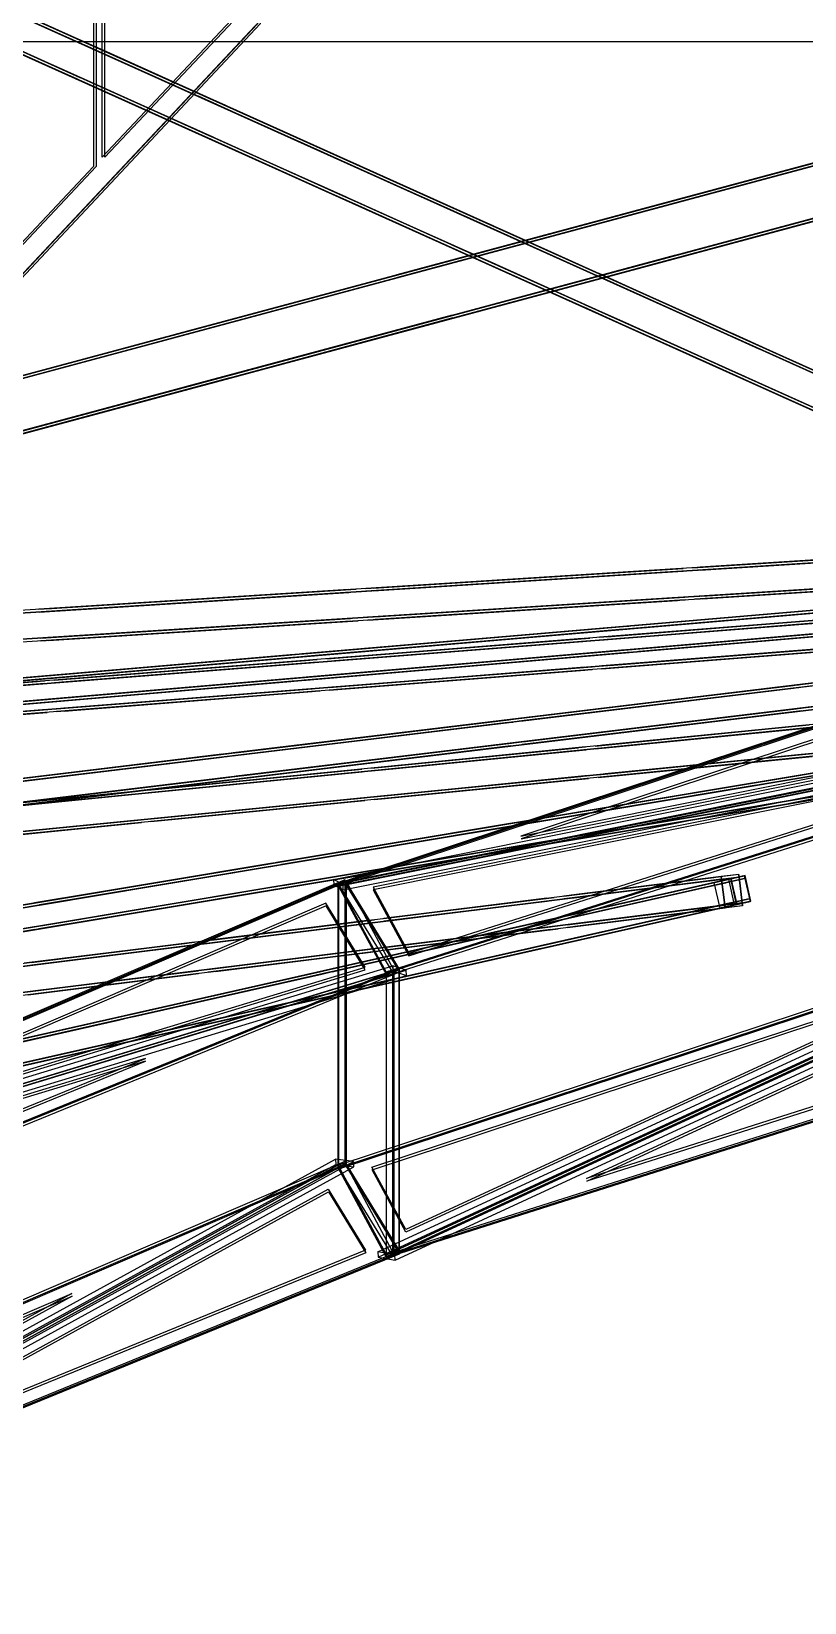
# Model space of a CAD drawing. Header units: millimetres. Extents: x -52000 to 48850, y -48850 to 51750.
# Drawn here: x -21016 to -16614, y -31789 to -22842 of the extents above; entities that cross this region are included whole.
import ezdxf

# ---------------------------------------------------------------- set-up
doc = ezdxf.new("R2010")
doc.units = ezdxf.units.MM
doc.layers.add('D-STR-BASE', color=7, linetype='Continuous', lineweight=25)
doc.layers.add('D-STR-STRC', color=7, linetype='Continuous', lineweight=25)

msp = doc.modelspace()

# ---------------------------------------------------------------- linework, layer by layer
at = {"layer": 'D-STR-BASE'}
msp.add_lwpolyline([(-24900, -22900), (24900, -22900), (24900, 22900), (-24900, 22900)], close=True, dxfattribs=at)
at = {"layer": 'D-STR-STRC'}
for points in [[(-23363.9, -26674.3), (-23363.9, -23348.5), (-19729.4, -19714.1), (-19729.4, -22799.8)], [(-23348.5, -26674.3), (-23348.5, -23348.5), (-19714.1, -19714.1), (-19714.1, -22799.8)], [(-20613.2, -23558.5), (-20613.2, -20781.2), (-19754.3, -19919.1), (-19754.3, -22646.2)], [(-20597.8, -23558.5), (-20597.8, -20781.2), (-19739, -19919.1), (-19739, -22646.2)], [(-21521.8, -24523.7), (-21521.8, -21693.4), (-20662.9, -20831.2), (-20662.9, -23611.4)], [(-21506.5, -24523.7), (-21506.5, -21693.4), (-20647.6, -20831.2), (-20647.6, -23611.4)], [(-26637.9, -26298.3), (-26245.1, -26192.7), (-10996.4, -22095.3), (-11389.2, -22200.8)], [(-26633.8, -26313.7), (-26240.9, -26208.2), (-10992.2, -22110.7), (-11385.1, -22216.3)], [(-13011.6, -26387.2), (-13315.4, -26250.5), (-22417.9, -22153), (-22114.1, -22289.8)], [(-13005, -26372.6), (-13308.8, -26235.9), (-22411.3, -22138.4), (-22107.6, -22275.2)], [(-13091.2, -26564.1), (-13395, -26427.4), (-22497.5, -22329.9), (-22193.8, -22466.7)], [(-13084.6, -26549.5), (-13388.4, -26412.8), (-22491, -22315.3), (-22187.2, -22452.1)], [(-26559.1, -26591.8), (-26166.2, -26486.3), (-10917.5, -22388.8), (-11310.3, -22494.4)], [(-26554.9, -26607.3), (-26162.1, -26501.7), (-10913.3, -22404.3), (-11306.2, -22509.9)], [(-20673.8, -22938.1), (-20887.2, -22842.1), (-21590.2, -22525.6)], [(-20667.2, -22923.5), (-20880.6, -22827.5), (-21583.6, -22511)], [(-20666.2, -22941.5), (-21369.3, -22625.1), (-21582.6, -22529)], [(-20659.7, -22926.9), (-21362.7, -22610.5), (-21576, -22514.4)], [(-20753.4, -23115), (-20966.8, -23019), (-21669.8, -22702.5)], [(-20746.9, -23100.4), (-20960.2, -23004.4), (-21663.2, -22687.9)], [(-20745.9, -23118.4), (-21448.9, -22802), (-21662.2, -22705.9)], [(-20739.3, -23103.8), (-21442.3, -22787.4), (-21655.7, -22691.3)], [(-19915.3, -23279.6), (-20128.6, -23183.5), (-20831.6, -22867.1)], [(-19908.7, -23265), (-20122, -23169), (-20825.1, -22852.5)], [(-19907.7, -23283), (-20610.7, -22966.5), (-20824.1, -22870.5)], [(-19901.1, -23268.4), (-20604.1, -22951.9), (-20817.5, -22855.9)], [(-19994.9, -23456.5), (-20208.2, -23360.4), (-20911.3, -23044)], [(-19988.3, -23441.9), (-20201.7, -23345.9), (-20904.7, -23029.4)], [(-19987.3, -23459.9), (-20690.3, -23143.4), (-20903.7, -23047.4)], [(-19980.8, -23445.3), (-20683.8, -23128.8), (-20897.1, -23032.8)], [(-19156.7, -23621), (-19370.1, -23525), (-20073.1, -23208.5)], [(-19150.1, -23606.4), (-19363.5, -23510.4), (-20066.5, -23194)], [(-19149.2, -23624.4), (-19852.2, -23308), (-20065.5, -23211.9)], [(-19142.6, -23609.8), (-19845.6, -23293.4), (-20059, -23197.4)], [(-19236.3, -23797.9), (-19449.7, -23701.9), (-20152.7, -23385.4)], [(-19229.8, -23783.4), (-19443.1, -23687.3), (-20146.1, -23370.9)], [(-19228.8, -23801.3), (-19931.8, -23484.9), (-20145.2, -23388.8)], [(-19222.2, -23786.8), (-19925.2, -23470.3), (-20138.6, -23374.3)], [(-17670.2, -23888.6), (-17354.1, -23803.6), (-16157.9, -23482.2)], [(-17666, -23904), (-17349.9, -23819.1), (-16153.7, -23497.6)], [(-17664.3, -23887), (-16468.1, -23565.5), (-16152, -23480.6)], [(-17660.1, -23902.4), (-16463.9, -23581), (-16147.8, -23496.1)], [(-18398.2, -23962.5), (-18611.5, -23866.4), (-19314.5, -23550)], [(-18391.6, -23947.9), (-18605, -23851.9), (-19308, -23535.4)], [(-18390.6, -23965.9), (-19093.6, -23649.4), (-19307, -23553.4)], [(-18384, -23951.3), (-19087, -23634.8), (-19300.4, -23538.8)], [(-18477.8, -24139.4), (-18691.2, -24043.4), (-19394.2, -23726.9)], [(-18471.2, -24124.8), (-18684.6, -24028.8), (-19387.6, -23712.3)], [(-18470.2, -24142.8), (-19173.2, -23826.3), (-19386.6, -23730.3)], [(-18463.7, -24128.2), (-19166.7, -23811.8), (-19380, -23715.7)], [(-17591.3, -24182.1), (-17275.2, -24097.2), (-16079, -23775.8)], [(-17587.1, -24197.6), (-17271, -24112.7), (-16074.8, -23791.2)], [(-17585.4, -24180.6), (-16389.2, -23859.1), (-16073.1, -23774.2)], [(-17581.2, -24196), (-16385, -23874.6), (-16068.9, -23789.6)], [(-18940.9, -24230), (-18624.8, -24145.1), (-17428.6, -23823.6)], [(-18936.8, -24245.5), (-18620.6, -24160.5), (-17424.5, -23839.1)], [(-18935, -24228.4), (-17738.8, -23907), (-17422.7, -23822.1)], [(-18930.8, -24243.9), (-17734.7, -23922.5), (-17418.5, -23837.5)], [(-17633, -24289.4), (-17846.4, -24193.3), (-18549.4, -23876.9)], [(-17625.5, -24292.8), (-18328.5, -23976.3), (-18541.9, -23880.3)], [(-17639.6, -24303.9), (-17853, -24207.9), (-18556, -23891.4)], [(-17632.1, -24307.3), (-18335.1, -23990.9), (-18548.4, -23894.8)], [(-17712.7, -24466.3), (-17926, -24370.2), (-18629, -24053.8)], [(-17705.1, -24469.7), (-18408.1, -24153.2), (-18621.5, -24057.2)], [(-18862, -24523.6), (-18545.9, -24438.7), (-17349.7, -24117.2)], [(-18857.9, -24539.1), (-18541.7, -24454.1), (-17345.6, -24132.7)], [(-18856.1, -24522), (-17659.9, -24200.6), (-17343.8, -24115.6)], [(-18851.9, -24537.5), (-17655.8, -24216), (-17339.6, -24131.1)], [(-17719.2, -24480.8), (-17932.6, -24384.8), (-18635.6, -24068.4)], [(-17711.7, -24484.2), (-18414.7, -24167.8), (-18628.1, -24071.8)], [(-20211.6, -24571.5), (-19895.5, -24486.5), (-18699.3, -24165.1)], [(-20207.5, -24586.9), (-19891.4, -24502), (-18695.2, -24180.6)], [(-20205.7, -24569.9), (-19009.5, -24248.5), (-18693.4, -24163.5)], [(-20201.6, -24585.3), (-19005.4, -24263.9), (-18689.3, -24179)], [(-16881.1, -24645.4), (-17094.4, -24549.4), (-17797.4, -24232.9)], [(-16874.5, -24630.8), (-17087.9, -24534.8), (-17790.9, -24218.3)], [(-16873.5, -24648.8), (-17576.5, -24332.3), (-17789.9, -24236.3)], [(-16866.9, -24634.2), (-17570, -24317.8), (-17783.3, -24221.7)], [(-16960.7, -24822.3), (-17174.1, -24726.3), (-17877.1, -24409.8)], [(-16954.1, -24807.7), (-17167.5, -24711.7), (-17870.5, -24395.2)], [(-16953.1, -24825.7), (-17656.2, -24509.2), (-17869.5, -24413.2)], [(-16946.6, -24811.1), (-17649.6, -24494.7), (-17862.9, -24398.6)], [(-21482.4, -24912.9), (-21166.2, -24828), (-19970.1, -24506.6)], [(-21476.4, -24911.3), (-20280.3, -24589.9), (-19964.1, -24505)], [(-20132.7, -24865.1), (-19816.6, -24780.1), (-18620.5, -24458.7)], [(-20128.6, -24880.5), (-19812.5, -24795.6), (-18616.3, -24474.1)], [(-20126.8, -24863.5), (-18930.6, -24542), (-18614.5, -24457.1)], [(-20122.7, -24878.9), (-18926.5, -24557.5), (-18610.4, -24472.5)], [(-21478.2, -24928.4), (-21162.1, -24843.4), (-19965.9, -24522)], [(-21472.3, -24926.8), (-20276.1, -24605.4), (-19960, -24520.4)], [(-16122.5, -24986.9), (-16335.9, -24890.8), (-17038.9, -24574.4)], [(-16116, -24972.3), (-16329.3, -24876.2), (-17032.3, -24559.8)], [(-16115, -24990.3), (-16818, -24673.8), (-17031.3, -24577.8)], [(-16108.4, -24975.7), (-16811.4, -24659.2), (-17024.8, -24563.2)], [(-16202.2, -25163.8), (-16415.5, -25067.7), (-17118.5, -24751.3)], [(-16195.6, -25149.2), (-16408.9, -25053.1), (-17112, -24736.7)], [(-16194.6, -25167.2), (-16897.6, -24850.7), (-17111, -24754.7)], [(-16188, -25152.6), (-16891, -24836.1), (-17104.4, -24740.1)], [(-21403.5, -25206.5), (-21087.3, -25121.6), (-19891.2, -24800.1)], [(-21399.3, -25222), (-21083.2, -25137), (-19887, -24815.6)], [(-21397.5, -25204.9), (-20201.4, -24883.5), (-19885.2, -24798.5)], [(-21393.4, -25220.4), (-20197.2, -24898.9), (-19881.1, -24814)], [(-27131.1, -27041.5), (-27112.5, -27039.9), (-4241.5, -25085.2), (-4260.1, -25086.8)], [(-27129.7, -27057.4), (-27111.1, -27055.8), (-4240.2, -25101.1), (-4258.8, -25102.7)], [(-4249.1, -25086.9), (-4249.1, -25086.9), (-26583.5, -26505), (-26583.5, -26505)], [(-27119.7, -27175), (-27101.1, -27173.4), (-4230.1, -25218.7), (-4248.7, -25220.3)], [(-27118.3, -27190.9), (-27099.7, -27189.3), (-4228.7, -25234.7), (-4247.4, -25236.3)], [(-4239.8, -25234.6), (-4239.8, -25234.6), (-26574.2, -26652.7), (-26574.2, -26652.7)], [(-28036.6, -27937.4), (-28000.7, -27933), (-8479.9, -25576.1), (-8515.8, -25580.4)], [(-8494.7, -25578.9), (-8494.7, -25578.9), (-27121.2, -27041.6), (-27121.2, -27041.6)], [(-28034.7, -27953.2), (-27998.8, -27948.9), (-8478, -25591.9), (-8513.9, -25596.3)], [(-28020.5, -28070.4), (-27984.6, -28066.1), (-8463.9, -25709.1), (-8499.8, -25713.4)], [(-28018.6, -28086.3), (-27982.7, -28081.9), (-8461.9, -25725), (-8497.9, -25729.3)], [(-8483.1, -25726.5), (-8483.1, -25726.5), (-27109.6, -27189.2), (-27109.6, -27189.2)], [(-15486.7, -25784.4), (-17251.1, -25896.4), (-17251.1, -25896.4)], [(-15485.7, -25800.3), (-17250.1, -25912.4), (-17250.1, -25912.4)], [(-15444.8, -25781.7), (-15444.8, -25781.7), (-17209.2, -25893.7)], [(-15443.8, -25797.7), (-15443.8, -25797.7), (-17208.2, -25909.7)], [(-17347.9, -25902.6), (-19112.3, -26014.6), (-19112.3, -26014.6)], [(-17346.9, -25918.5), (-19111.3, -26030.5), (-19111.3, -26030.5)], [(-17306, -25899.9), (-17306, -25899.9), (-19070.4, -26011.9)], [(-17305, -25915.9), (-17305, -25915.9), (-19069.4, -26027.9)], [(-19209.1, -26020.7), (-20973.5, -26132.8), (-20973.5, -26132.8)], [(-19167.2, -26018.1), (-19167.2, -26018.1), (-20931.6, -26130.1)], [(-19166.2, -26034), (-19166.2, -26034), (-20930.6, -26146.1)], [(-15476.3, -25948), (-17240.7, -26060.1), (-17240.7, -26060.1)], [(-15475.3, -25964), (-17239.7, -26076), (-17239.7, -26076)], [(-15434.4, -25945.4), (-15434.4, -25945.4), (-17198.8, -26057.4)], [(-15433.4, -25961.4), (-15433.4, -25961.4), (-17197.8, -26073.4)], [(-19208.1, -26036.7), (-20972.5, -26148.7), (-20972.5, -26148.7)], [(-19268.7, -27693.4), (-14160.1, -26667.8), (-14434.9, -26096.9)], [(-19267.9, -27708.7), (-14159.3, -26683.1), (-14434.1, -26112.1)], [(-17337.5, -26066.2), (-19101.9, -26178.3), (-19101.9, -26178.3)], [(-17336.5, -26082.2), (-19100.9, -26194.2), (-19100.9, -26194.2)], [(-17295.6, -26063.6), (-17295.6, -26063.6), (-19060, -26175.6)], [(-17294.6, -26079.5), (-17294.6, -26079.5), (-19059, -26191.6)], [(-17569.7, -26224.3), (-17558, -26223.3), (-15739.6, -26067.9)], [(-17568.3, -26240.2), (-17556.7, -26239.2), (-15738.3, -26083.8)], [(-17538.9, -26221.7), (-15720.5, -26066.3), (-15708.9, -26065.3)], [(-17537.5, -26237.6), (-15719.1, -26082.2), (-15707.5, -26081.2)], [(-19198.7, -26184.4), (-20963.1, -26296.4), (-20963.1, -26296.4)], [(-19197.7, -26200.4), (-20962.1, -26312.4), (-20962.1, -26312.4)], [(-19156.8, -26181.7), (-19156.8, -26181.7), (-20921.2, -26293.8)], [(-19155.8, -26197.7), (-19155.8, -26197.7), (-20920.2, -26309.7)], [(-16326.3, -26177.9), (-17781.8, -26292.2), (-17781.8, -26292.2)], [(-16325, -26193.8), (-17780.5, -26308.1), (-17780.5, -26308.1)], [(-16284.4, -26174.6), (-16284.4, -26174.6), (-17739.9, -26288.9)], [(-16283.1, -26190.5), (-16283.1, -26190.5), (-17738.7, -26304.8)], [(-17558.2, -26357.8), (-17546.6, -26356.8), (-15728.2, -26201.4)], [(-17527.5, -26355.2), (-15709.1, -26199.8), (-15697.5, -26198.8)], [(-19475.6, -26387.2), (-19464, -26386.2), (-17645.6, -26230.8)], [(-19474.2, -26403.1), (-19462.6, -26402.1), (-17644.2, -26246.7)], [(-19444.8, -26384.6), (-17626.4, -26229.1), (-17614.8, -26228.2)], [(-19443.4, -26400.5), (-17625, -26245.1), (-17613.4, -26244.1)], [(-17878.5, -26299.8), (-19334, -26414.1), (-19334, -26414.1)], [(-17836.6, -26296.5), (-17836.6, -26296.5), (-19292.1, -26410.8)], [(-18229.1, -27424.2), (-14356, -26646.6), (-14564.4, -26213.7)], [(-18228.3, -27439.4), (-14355.2, -26661.9), (-14563.6, -26229)], [(-17556.9, -26373.8), (-17545.3, -26372.8), (-15726.9, -26217.3)], [(-17526.1, -26371.1), (-15707.7, -26215.7), (-15696.1, -26214.7)], [(-21350.7, -26547.4), (-19532.3, -26392), (-19520.7, -26391)], [(-19464.2, -26520.7), (-19452.5, -26519.7), (-17634.1, -26364.3)], [(-19462.8, -26536.6), (-19451.2, -26535.6), (-17632.8, -26380.2)], [(-19433.4, -26518.1), (-17615, -26362.7), (-17603.4, -26361.7)], [(-19432, -26534), (-17613.6, -26378.6), (-17602, -26377.6)], [(-17877.2, -26315.7), (-19332.7, -26430), (-19332.7, -26430)], [(-17835.4, -26312.4), (-17835.4, -26312.4), (-19290.9, -26426.7)], [(-16313.4, -26341.4), (-17768.9, -26455.7), (-17768.9, -26455.7)], [(-16312.2, -26357.3), (-17767.7, -26471.6), (-17767.7, -26471.6)], [(-16271.6, -26338.1), (-16271.6, -26338.1), (-17727.1, -26452.4)], [(-16270.3, -26354), (-16270.3, -26354), (-17725.8, -26468.3)], [(-29302.9, -29192.5), (-29245, -29182.8), (-12716.7, -26421.9), (-12774.6, -26431.6)], [(-29300.3, -29208.2), (-29242.4, -29198.6), (-12714.1, -26437.7), (-12772, -26447.4)], [(-12740.6, -26427.1), (-12740.6, -26427.1), (-28016.9, -27936), (-28016.9, -27936)], [(-21381.5, -26550.1), (-21369.9, -26549.1), (-19551.5, -26393.7)], [(-21380.1, -26566), (-21368.5, -26565), (-19550.1, -26409.6)], [(-21349.4, -26563.4), (-19530.9, -26408), (-19519.3, -26407)], [(-19430.7, -26421.7), (-20886.2, -26536), (-20886.2, -26536)], [(-19429.4, -26437.6), (-20884.9, -26551.9), (-20884.9, -26551.9)], [(-19388.8, -26418.4), (-19388.8, -26418.4), (-20844.3, -26532.7)], [(-19387.6, -26434.3), (-19387.6, -26434.3), (-20843.1, -26548.6)], [(-17865.6, -26463.3), (-19321.1, -26577.6), (-19321.1, -26577.6)], [(-17864.4, -26479.2), (-19319.9, -26593.5), (-19319.9, -26593.5)], [(-17823.8, -26460), (-17823.8, -26460), (-19279.3, -26574.3)], [(-17822.5, -26475.9), (-17822.5, -26475.9), (-19278, -26590.2)], [(-29280.8, -29324.6), (-29222.9, -29315), (-12694.7, -26554.1), (-12752.6, -26563.8)], [(-29278.2, -29340.4), (-29220.3, -29330.7), (-12692, -26569.9), (-12749.9, -26579.6)], [(-20982.9, -26543.5), (-22438.4, -26657.8), (-22438.4, -26657.8)], [(-20981.6, -26559.5), (-22437.1, -26673.8), (-22437.1, -26673.8)], [(-20941, -26540.3), (-20941, -26540.3), (-22396.5, -26654.6)], [(-20939.8, -26556.2), (-20939.8, -26556.2), (-22395.3, -26670.5)], [(-21370.1, -26683.6), (-21358.5, -26682.6), (-19540.1, -26527.2)], [(-21368.7, -26699.5), (-21357.1, -26698.5), (-19538.7, -26543.1)], [(-21339.3, -26681), (-19520.9, -26525.5), (-19509.3, -26524.6)], [(-21337.9, -26696.9), (-19519.5, -26541.5), (-19507.9, -26540.5)], [(-18240.4, -26754.5), (-18218, -26751.8), (-16678, -26565.9)], [(-18211.8, -26751.1), (-16671.8, -26565.2), (-16649.4, -26562.5)], [(-12726.1, -26574.4), (-12726.1, -26574.4), (-28002.4, -28083.3), (-28002.4, -28083.3)], [(-19417.8, -26585.1), (-20873.4, -26699.4), (-20873.4, -26699.4)], [(-19416.6, -26601.1), (-20872.1, -26715.4), (-20872.1, -26715.4)], [(-19376, -26581.9), (-19376, -26581.9), (-20831.5, -26696.2)], [(-19374.7, -26597.8), (-19374.7, -26597.8), (-20830.2, -26712.1)], [(-18238.5, -26770.4), (-18216.1, -26767.7), (-16676.1, -26581.8)], [(-18209.9, -26767), (-16669.9, -26581), (-16647.5, -26578.3)], [(-20970.1, -26707), (-22425.6, -26821.3), (-22425.6, -26821.3)], [(-20968.8, -26723), (-22424.3, -26837.3), (-22424.3, -26837.3)], [(-20928.2, -26703.8), (-20928.2, -26703.8), (-22383.7, -26818.1)], [(-20926.9, -26719.7), (-20926.9, -26719.7), (-22382.4, -26834)], [(-19268.7, -27693.4), (-18993.8, -28203.1), (-14160.1, -26667.8)], [(-19267.9, -27708.7), (-18993, -28218.4), (-14159.3, -26683.1)], [(-18224.3, -26887.6), (-18201.9, -26884.9), (-16661.9, -26698.9)], [(-18222.4, -26903.5), (-18200, -26900.8), (-16660, -26714.8)], [(-18195.7, -26884.1), (-16655.7, -26698.2), (-16633.3, -26695.5)], [(-18193.8, -26900), (-16653.8, -26714.1), (-16631.4, -26711.4)], [(-19867.1, -26951), (-19844.7, -26948.3), (-18304.7, -26762.3)], [(-19865.2, -26966.8), (-19842.8, -26964.1), (-18302.8, -26778.2)], [(-19838.5, -26947.5), (-18298.5, -26761.6), (-18276.1, -26758.9)], [(-19836.6, -26963.4), (-18296.6, -26777.5), (-18274.2, -26774.8)], [(-16630.4, -26795.2), (-17806.9, -26911.4), (-17806.9, -26911.4)], [(-16628.8, -26811.2), (-17805.3, -26927.4), (-17805.3, -26927.4)], [(-16588.6, -26791.1), (-16588.6, -26791.1), (-17765.1, -26907.3)], [(-16587.1, -26807), (-16587.1, -26807), (-17763.5, -26923.2)], [(-19851, -27084), (-19828.7, -27081.3), (-18288.6, -26895.4)], [(-19849.1, -27099.9), (-19826.7, -27097.2), (-18286.7, -26911.2)], [(-19822.5, -27080.5), (-18282.5, -26894.6), (-18260.1, -26891.9)], [(-19820.6, -27096.4), (-18280.6, -26910.5), (-18258.2, -26907.8)], [(-17903.4, -26921), (-19079.9, -27037.2), (-19079.9, -27037.2)], [(-17861.7, -26916.9), (-17861.7, -26916.9), (-19038.1, -27033.1)], [(-16866, -27115), (-16829.9, -27109), (-15537.7, -26893.1)], [(-16863.4, -27130.8), (-16827.3, -27124.8), (-15535, -26908.9)], [(-16840.5, -27110.8), (-15548.2, -26894.9), (-15512.1, -26888.9)], [(-16837.8, -27126.5), (-15545.6, -26910.7), (-15509.5, -26904.7)], [(-21493.8, -27147.4), (-21471.4, -27144.7), (-19931.4, -26958.7)], [(-21491.9, -27163.3), (-21469.5, -27160.6), (-19929.5, -26974.6)], [(-21465.3, -27143.9), (-19925.3, -26958), (-19902.9, -26955.3)], [(-21463.3, -27159.8), (-19923.3, -26973.9), (-19901, -26971.2)], [(-17901.9, -26936.9), (-19078.4, -27053.1), (-19078.4, -27053.1)], [(-19070.8, -27714.3), (-18867.9, -28090.5), (-15300.1, -26957.3)], [(-19070, -27729.5), (-18867.1, -28105.8), (-15299.3, -26972.5)], [(-17860.1, -26932.8), (-17860.1, -26932.8), (-19036.6, -27049)], [(-16614.3, -26958.4), (-17790.8, -27074.7), (-17790.8, -27074.7)], [(-16612.7, -26974.4), (-17789.2, -27090.6), (-17789.2, -27090.6)], [(-16572.5, -26954.3), (-16572.5, -26954.3), (-17749, -27070.5)], [(-16570.9, -26970.2), (-16570.9, -26970.2), (-17747.4, -27086.4)], [(-21477.8, -27280.4), (-21455.4, -27277.7), (-19915.4, -27091.8)], [(-21475.9, -27296.3), (-21453.5, -27293.6), (-19913.5, -27107.6)], [(-21449.2, -27277), (-19909.2, -27091), (-19886.8, -27088.3)], [(-21447.3, -27292.8), (-19907.3, -27106.9), (-19884.9, -27104.2)], [(-19176.5, -27046.7), (-20353, -27162.9), (-20353, -27162.9)], [(-19174.9, -27062.6), (-20351.4, -27178.9), (-20351.4, -27178.9)], [(-19134.7, -27042.6), (-19134.7, -27042.6), (-20311.2, -27158.8)], [(-19133.1, -27058.5), (-19133.1, -27058.5), (-20309.6, -27174.7)], [(-17887.3, -27084.2), (-19063.8, -27200.4), (-19063.8, -27200.4)], [(-17885.8, -27100.1), (-19062.3, -27216.3), (-19062.3, -27216.3)], [(-17845.5, -27080.1), (-17845.5, -27080.1), (-19022, -27196.3)], [(-17844, -27096), (-17844, -27096), (-19020.5, -27212.2)], [(-16843.9, -27247.2), (-16807.8, -27241.2), (-15515.6, -27025.3)], [(-16841.3, -27263), (-16805.2, -27256.9), (-15513, -27041.1)], [(-16818.4, -27242.9), (-15526.2, -27027.1), (-15490.1, -27021)], [(-16815.8, -27258.7), (-15523.5, -27042.9), (-15487.4, -27036.8)], [(-20449.5, -27172.5), (-21626, -27288.7), (-21626, -27288.7)], [(-20447.9, -27188.4), (-21624.4, -27304.6), (-21624.4, -27304.6)], [(-20407.7, -27168.3), (-20407.7, -27168.3), (-21584.2, -27284.5)], [(-20406.1, -27184.3), (-20406.1, -27184.3), (-21582.6, -27300.5)], [(-18243.4, -27345.1), (-18207.3, -27339.1), (-16915, -27123.2)], [(-18240.7, -27360.9), (-18204.6, -27354.8), (-16912.4, -27139)], [(-18217.8, -27340.8), (-16925.6, -27125), (-16889.5, -27118.9)], [(-18215.2, -27356.6), (-16923, -27140.8), (-16886.9, -27134.7)], [(-19160.4, -27209.9), (-20336.8, -27326.1), (-20336.8, -27326.1)], [(-19158.8, -27225.9), (-20335.3, -27342.1), (-20335.3, -27342.1)], [(-19118.6, -27205.8), (-19118.6, -27205.8), (-20295.1, -27322)], [(-19117, -27221.7), (-19117, -27221.7), (-20293.5, -27337.9)], [(-18221.3, -27477.3), (-18185.2, -27471.2), (-16893, -27255.4)], [(-18218.7, -27493), (-18182.6, -27487), (-16890.3, -27271.2)], [(-18195.7, -27473), (-16903.5, -27257.1), (-16867.4, -27251.1)], [(-18193.1, -27488.8), (-16900.9, -27272.9), (-16864.8, -27266.9)], [(-20433.4, -27335.7), (-21609.9, -27451.9), (-21609.9, -27451.9)], [(-20431.8, -27351.6), (-21608.3, -27467.8), (-21608.3, -27467.8)], [(-20391.6, -27331.5), (-20391.6, -27331.5), (-21568.1, -27447.7)], [(-20390, -27347.5), (-20390, -27347.5), (-21566.5, -27463.7)], [(-19620.7, -27575.2), (-19584.6, -27569.1), (-18292.4, -27353.3)], [(-19618.1, -27590.9), (-19582, -27584.9), (-18289.8, -27369.1)], [(-19595.2, -27570.9), (-18302.9, -27355), (-18266.8, -27349)], [(-19592.5, -27586.7), (-18300.3, -27370.8), (-18264.2, -27364.8)], [(-19598.7, -27707.3), (-19562.6, -27701.3), (-18270.3, -27485.5)], [(-19596, -27723.1), (-19559.9, -27717.1), (-18267.7, -27501.2)], [(-19573.1, -27703.1), (-18280.9, -27487.2), (-18244.8, -27481.2)], [(-19570.5, -27718.8), (-18278.2, -27503), (-18242.1, -27497)], [(-20998.1, -27805.2), (-20962, -27799.2), (-19669.7, -27583.4)], [(-20995.4, -27821), (-20959.3, -27815), (-19667.1, -27599.1)], [(-20972.5, -27801), (-19680.3, -27585.1), (-19644.2, -27579.1)], [(-20969.9, -27816.7), (-19677.7, -27600.9), (-19641.6, -27594.9)], [(-16966.7, -27820.8), (-16988.9, -27642.2), (-16988.9, -27642.2), (-16966.7, -27820.8)], [(-30930.1, -30807.6), (-30845.5, -30788.5), (-16952, -27648.8), (-17036.6, -27667.9)], [(-30926.5, -30823.2), (-30842, -30804.1), (-16948.5, -27664.4), (-17033.1, -27683.5)], [(-16986.9, -27658.1), (-16986.9, -27658.1), (-29270.7, -29188.2), (-29270.7, -29188.2)], [(-24058.6, -29744.5), (-18919.7, -28182.8), (-19232.1, -27673.1)], [(-24057.7, -29759.7), (-18918.8, -28198), (-19231.2, -27688.3)], [(-20976, -27937.4), (-20939.9, -27931.4), (-19647.7, -27715.5)], [(-20973.4, -27953.2), (-20937.3, -27947.2), (-19645, -27731.3)], [(-20950.5, -27933.1), (-19658.2, -27717.3), (-19622.1, -27711.3)], [(-20947.8, -27948.9), (-19655.6, -27733.1), (-19619.5, -27727)], [(-19294.8, -27701.6), (-19240.2, -27731), (-19241.8, -27700.5), (-19296.4, -27671.1)], [(-18958.5, -29817.8), (-18958.5, -28199.2), (-19270.6, -27690.5), (-19270.6, -29309.1)], [(-18994.6, -29807.9), (-19269.5, -29298.2), (-14435.7, -27701.6)], [(-19265.6, -29319.2), (-19265.6, -27699.2), (-19268.7, -27693.4), (-19268.7, -29313.4)], [(-18993.8, -29823.1), (-19268.7, -29313.4), (-14434.9, -27716.9)], [(-18993.9, -29822.3), (-18993.9, -28203.7), (-19268.6, -27694.2), (-19268.5, -29312.9)], [(-19228.5, -29299), (-19228.5, -27679), (-19232.1, -27673.1), (-19232.1, -29293.1)], [(-18919.8, -29802), (-18919.9, -28183.4), (-19232, -27673.9), (-19232, -29292.6)], [(-18949.9, -29808.4), (-18949.9, -28189.7), (-19224.5, -27679.6), (-19224.5, -29298.3)], [(-18994.6, -29807.9), (-14435.7, -27701.6), (-14160.9, -28272.6)], [(-18993.8, -29823.1), (-14434.9, -27716.9), (-14160.1, -28287.8)], [(-18148.1, -27919.1), (-18095.4, -27907.2), (-17087.5, -27679.4)], [(-18144.6, -27934.7), (-18091.9, -27922.8), (-17084, -27695)], [(-18126.6, -27914.2), (-17118.7, -27686.5), (-17066, -27674.6)], [(-18123.1, -27929.8), (-17115.2, -27702.1), (-17062.5, -27690.2)], [(-17129.8, -27659.8), (-17985.3, -27766.3), (-17985.3, -27766.3)], [(-17127.8, -27675.6), (-17983.3, -27782.2), (-17983.3, -27782.2)], [(-17088.1, -27654.6), (-17088.1, -27654.6), (-17943.6, -27761.1)], [(-17086.2, -27670.4), (-17086.2, -27670.4), (-17941.6, -27777)], [(-17130, -27689), (-17096.9, -27835.3), (-17012.3, -27816.2), (-17045.4, -27669.9)], [(-17065.9, -27833.2), (-17088.1, -27654.6), (-17088.1, -27654.6), (-17065.9, -27833.2)], [(-17036.6, -27667.9), (-17003.5, -27814.2), (-16919, -27795.1), (-16952, -27648.8)], [(-17036.6, -27667.9), (-17003.5, -27814.2), (-16997.9, -27812.9), (-17031, -27666.6)], [(-16957.7, -27650.1), (-16924.6, -27796.4), (-16919, -27795.1), (-16952, -27648.8)], [(-30900.5, -30938.3), (-30816, -30919.2), (-16922.5, -27779.5), (-17007.1, -27798.6)], [(-30897, -30954), (-30812.4, -30934.8), (-16919, -27795.1), (-17003.5, -27814.2)], [(-16968.6, -27804.9), (-16968.6, -27804.9), (-29252.4, -29335), (-29252.4, -29335)], [(-22792.2, -29288.3), (-19115.7, -28171), (-19339.2, -27806.4)], [(-22791.3, -29303.5), (-19114.8, -28186.2), (-19338.3, -27821.6)], [(-18081.5, -27778.3), (-19008.9, -27893.8), (-19008.9, -27893.8)], [(-18079.5, -27794.2), (-19006.9, -27909.7), (-19006.9, -27909.7)], [(-18039.8, -27773.1), (-18039.8, -27773.1), (-18967.2, -27888.6)], [(-18037.9, -27789), (-18037.9, -27789), (-18965.3, -27904.5)], [(-18118.6, -28049.8), (-18065.9, -28037.9), (-17058, -27810.1)], [(-18097.1, -28044.9), (-17089.2, -27817.2), (-17036.4, -27805.3)], [(-18093.5, -28060.6), (-17085.6, -27832.8), (-17032.9, -27820.9)], [(-17109.5, -27822.5), (-17965, -27929.1), (-17965, -27929.1)], [(-17067.9, -27817.3), (-17067.9, -27817.3), (-17923.3, -27923.9)], [(-19105.2, -27905.8), (-20032.6, -28021.3), (-20032.6, -28021.3)], [(-19063.5, -27900.6), (-19063.5, -27900.6), (-19990.9, -28016.1)], [(-18115.1, -28065.4), (-18062.3, -28053.5), (-17054.4, -27825.7)], [(-17107.6, -27838.4), (-17963, -27944.9), (-17963, -27944.9)], [(-17065.9, -27833.2), (-17065.9, -27833.2), (-17921.3, -27939.7)], [(-17855.1, -29373.4), (-14551.4, -27847), (-14352.2, -28260.8)], [(-17854.3, -29388.6), (-14550.6, -27862.3), (-14351.4, -28276.1)], [(-22327.8, -28163.2), (-21035.6, -27947.4), (-20999.5, -27941.3)], [(-22325.2, -28179), (-21032.9, -27963.1), (-20996.8, -27957.1)], [(-19103.2, -27921.7), (-20030.6, -28037.2), (-20030.6, -28037.2)], [(-19061.5, -27916.5), (-19061.5, -27916.5), (-19988.9, -28032)], [(-19305.9, -28180.7), (-19253.2, -28168.8), (-18177.6, -27925.8)], [(-19302.4, -28196.4), (-19249.7, -28184.4), (-18174.1, -27941.4)], [(-19284.4, -28175.9), (-18208.8, -27932.8), (-18156.1, -27920.9)], [(-19280.9, -28191.5), (-18205.3, -27948.4), (-18152.5, -27936.5)], [(-18061.2, -27941), (-18988.6, -28056.6), (-18988.6, -28056.6)], [(-18059.3, -27956.9), (-18986.7, -28072.4), (-18986.7, -28072.4)], [(-18019.6, -27935.8), (-18019.6, -27935.8), (-18947, -28051.4)], [(-18017.6, -27951.7), (-18017.6, -27951.7), (-18945, -28067.2)], [(-20128.8, -28033.3), (-21056.2, -28148.8), (-21056.2, -28148.8)], [(-20126.8, -28049.2), (-21054.2, -28164.7), (-21054.2, -28164.7)], [(-20087.1, -28028.1), (-20087.1, -28028.1), (-21014.5, -28143.6)], [(-20085.2, -28044), (-20085.2, -28044), (-21012.6, -28159.5)], [(-19084.9, -28068.5), (-20012.3, -28184.1), (-20012.3, -28184.1)], [(-19082.9, -28084.4), (-20010.3, -28199.9), (-20010.3, -28199.9)], [(-19043.2, -28063.4), (-19043.2, -28063.4), (-19970.6, -28178.9)], [(-19041.2, -28079.2), (-19041.2, -28079.2), (-19968.6, -28194.8)], [(-19276.4, -28311.4), (-19223.7, -28299.5), (-18148, -28056.5)], [(-19272.8, -28327.1), (-19220.1, -28315.1), (-18144.5, -28072.1)], [(-19254.9, -28306.6), (-18179.2, -28063.5), (-18126.5, -28051.6)], [(-19251.3, -28322.2), (-18175.7, -28079.1), (-18123, -28067.2)], [(-18955.9, -28193.7), (-18880.6, -28217.6), (-18882.6, -28187.2), (-18957.9, -28163.2)], [(-18923.3, -28177), (-18923.3, -29797), (-18919.7, -29802.8), (-18919.7, -28182.8)], [(-24058.6, -29744.5), (-23746.2, -30154.7), (-18919.7, -28182.8)], [(-24057.6, -29759.8), (-23745.2, -30169.9), (-18918.7, -28198.1)], [(-20108.6, -28196.1), (-21035.9, -28311.6), (-21035.9, -28311.6)], [(-20106.6, -28211.9), (-21034, -28327.4), (-21034, -28327.4)], [(-20066.9, -28190.9), (-20066.9, -28190.9), (-20994.3, -28306.4)], [(-20064.9, -28206.7), (-20064.9, -28206.7), (-20992.3, -28322.3)], [(-20463.7, -28442.4), (-20411, -28430.5), (-19335.4, -28187.4)], [(-20460.2, -28458), (-20407.5, -28446.1), (-19331.8, -28203)], [(-20442.2, -28437.5), (-19366.6, -28194.5), (-19313.9, -28182.5)], [(-20438.7, -28453.1), (-19363, -28210.1), (-19310.3, -28198.1)], [(-18884.9, -29665.2), (-19077.1, -29308.8), (-15697.7, -28192.6)], [(-18884.1, -29680.4), (-19076.3, -29324), (-15696.9, -28207.9)], [(-18996.9, -28197.4), (-18996.9, -29817.4), (-18993.8, -29823.1), (-18993.8, -28203.1)], [(-20434.2, -28573.1), (-20381.5, -28561.2), (-19305.8, -28318.1)], [(-20430.6, -28588.7), (-20377.9, -28576.8), (-19302.3, -28333.7)], [(-20412.7, -28568.2), (-19337, -28325.2), (-19284.3, -28313.2)], [(-20409.1, -28583.8), (-19333.5, -28340.8), (-19280.8, -28328.9)], [(-21621.5, -28704), (-21568.8, -28692.1), (-20493.2, -28449)], [(-21600, -28699.2), (-20524.4, -28456.1), (-20471.6, -28444.2)], [(-21618, -28719.6), (-21565.2, -28707.7), (-20489.6, -28464.7)], [(-21596.5, -28714.8), (-20520.8, -28471.7), (-20468.1, -28459.8)], [(-21592, -28834.7), (-21539.2, -28822.8), (-20463.6, -28579.8)], [(-21588.4, -28850.3), (-21535.7, -28838.4), (-20460.1, -28595.4)], [(-21570.4, -28829.9), (-20494.8, -28586.8), (-20442.1, -28574.9)], [(-21566.9, -28845.5), (-20491.3, -28602.4), (-20438.6, -28590.5)], [(-23859.5, -29753.2), (-23647.2, -30031.9), (-20366.6, -28691.7)], [(-23858.5, -29768.4), (-23646.1, -30047.2), (-20365.6, -28706.9)], [(-23747.3, -31759.4), (-24059.7, -31349.3), (-19233.2, -29277.9)], [(-23746.2, -31774.7), (-24058.6, -31364.5), (-19232.1, -29293.1)], [(-23747.1, -31759.5), (-19233, -29277.9), (-18920.6, -29787.6)], [(-23746.2, -31774.7), (-19232.1, -29293.1), (-18919.7, -29802.8)], [(-19182.7, -29276.9), (-19284.5, -29263.7), (-19282.5, -29294.1), (-19180.7, -29307.3)], [(-22400.8, -31124.7), (-19325.7, -29434.2), (-19112.9, -29781.4)], [(-22400, -31139.9), (-19324.8, -29449.4), (-19112, -29796.6)], [(-18946.4, -29808.5), (-19043.6, -29792), (-19042, -29822.5), (-18944.9, -29839)], [(-23666.3, -31612.5), (-23865.7, -31350.8), (-20785.4, -30028.8)], [(-23665.2, -31627.8), (-23864.6, -31366), (-20784.4, -30044.1)]]:
    msp.add_lwpolyline(points, close=True, dxfattribs=at)
for points in [[(-26245.1, -26192.7), (-10996.4, -22095.3)], [(-26257.4, -26196), (-11008.6, -22098.6)], [(-13308.8, -26235.9), (-22411.3, -22138.4)], [(-13294.3, -26242.4), (-22396.9, -22145)], [(-26637.9, -26298.3), (-11389.2, -22200.8)], [(-26625.7, -26295), (-11377, -22197.5)], [(-13019.5, -26366.1), (-22122, -22268.7)], [(-13005, -26372.6), (-22107.6, -22275.2)], [(-13395, -26427.4), (-22497.5, -22329.9)], [(-13380.5, -26433.9), (-22483.1, -22336.5)], [(-26174.3, -26505), (-10925.6, -22407.6)], [(-26162.1, -26501.7), (-10913.3, -22404.3)], [(-26554.9, -26607.3), (-11306.2, -22509.9)], [(-26542.6, -26604), (-11293.9, -22506.6)], [(-13105.7, -26557.6), (-22208.2, -22460.2)], [(-13091.2, -26564.1), (-22193.8, -22466.7)], [(-23348.5, -26654.3), (-19714.1, -22779.8)], [(-23348.5, -26674.3), (-19714.1, -22799.8)], [(-27131.1, -27041.5), (-4260.1, -25086.8)], [(-27129.9, -27041.4), (-4258.9, -25086.7)], [(-27113.7, -27040), (-4242.8, -25085.3)], [(-27112.5, -27039.9), (-4241.5, -25085.2)], [(-4250.1, -25070.9), (-26584.6, -26489)], [(-27118.3, -27190.9), (-4247.4, -25236.3)], [(-27117.1, -27190.8), (-4246.1, -25236.1)], [(-27100.9, -27189.4), (-4230, -25234.8)], [(-27099.7, -27189.3), (-4228.7, -25234.7)], [(-4238.7, -25250.5), (-26573.1, -26668.7)], [(-28036.6, -27937.4), (-8515.8, -25580.4)], [(-28034.2, -27937.1), (-8513.4, -25580.1)], [(-28003.1, -27933.3), (-8482.3, -25576.4)], [(-28000.7, -27933), (-8479.9, -25576.1)], [(-8495.9, -25563), (-27122.4, -27025.7)], [(-28018.6, -28086.3), (-8497.9, -25729.3)], [(-28016.2, -28086), (-8495.5, -25729)], [(-27985.1, -28082.2), (-8464.3, -25725.3)], [(-27982.7, -28081.9), (-8461.9, -25725)], [(-8481.8, -25742.4), (-27108.4, -27205.1)], [(-19268.7, -27693.4), (-14434.9, -26096.9)], [(-19265.6, -27699.2), (-14432.1, -26102.7)], [(-29302.9, -29192.5), (-12774.6, -26431.6)], [(-29299, -29191.8), (-12770.8, -26431)], [(-29248.9, -29183.4), (-12720.6, -26422.6)], [(-29245, -29182.8), (-12716.7, -26421.9)], [(-12742.2, -26411.2), (-28018.5, -27920.1)], [(-29224.1, -29331.4), (-12695.9, -26570.5)], [(-29220.3, -29330.7), (-12692, -26569.9)], [(-29278.2, -29340.4), (-12749.9, -26579.6)], [(-29274.3, -29339.8), (-12746.1, -26578.9)], [(-12724.5, -26590.3), (-28000.8, -28099.2)], [(-19296.4, -27671.1), (-14187.7, -26645.5)], [(-19294.8, -27701.6), (-14186.2, -26676)], [(-19241.8, -27700.5), (-14133.2, -26674.9)], [(-19240.2, -27731), (-14131.6, -26705.4)], [(-18996.9, -28197.4), (-14162.9, -26662)], [(-18993.8, -28203.1), (-14160.1, -26667.8)], [(-16988.9, -27642.2), (-29272.7, -29172.3)], [(-16988.9, -27642.2), (-17088.1, -27654.6)], [(-30930.1, -30807.6), (-17036.6, -27667.9)], [(-30924.4, -30806.4), (-17031, -27666.6)], [(-30851.1, -30789.8), (-16957.7, -27650.1)], [(-30845.5, -30788.5), (-16952, -27648.8)], [(-24058.6, -29744.5), (-19232.1, -27673.1)], [(-24054.3, -29750.1), (-19228.5, -27679)], [(-19270.6, -27690.5), (-19232, -27673.9)], [(-19268.7, -29313.4), (-14434.9, -27716.9)], [(-19268.6, -27694.2), (-19224.5, -27679.6)], [(-19265.6, -29319.2), (-14432.1, -27722.7)], [(-19043.6, -29792), (-14484.7, -27685.8)], [(-19042, -29822.5), (-14483.1, -27716.2)], [(-18946.4, -29808.5), (-14387.6, -27702.2)], [(-18944.9, -29839), (-14386, -27732.7)], [(-17130, -27689), (-17036.6, -27667.9)], [(-17045.4, -27669.9), (-16952, -27648.8)], [(-30897, -30954), (-17003.5, -27814.2)], [(-30891.4, -30952.7), (-16997.9, -27812.9)], [(-30818.1, -30936.1), (-16924.6, -27796.4)], [(-30812.4, -30934.8), (-16919, -27795.1)], [(-16966.7, -27820.8), (-29250.5, -29350.9)], [(-17096.9, -27835.3), (-17003.5, -27814.2)], [(-16966.7, -27820.8), (-17065.9, -27833.2)], [(-17012.3, -27816.2), (-16919, -27795.1)], [(-24096.7, -29724.9), (-18957.9, -28163.2)], [(-23750.5, -30149.1), (-18923.3, -28177)], [(-24094.8, -29755.4), (-18955.9, -28193.7)], [(-24021.4, -29748.9), (-18882.6, -28187.2)], [(-24019.5, -29779.3), (-18880.6, -28217.6)], [(-23746.2, -30154.7), (-18919.7, -28182.8)], [(-18993.9, -28203.7), (-18949.9, -28189.7)], [(-18958.5, -28199.2), (-18919.9, -28183.4)], [(-18996.9, -29817.4), (-14162.9, -28282)], [(-18993.8, -29823.1), (-14160.1, -28287.8)], [(-24058.6, -31364.5), (-19232.1, -29293.1)], [(-24054.3, -31370.1), (-19228.5, -29299)], [(-23798.6, -31745.2), (-19284.5, -29263.7)], [(-23796.6, -31775.7), (-19282.5, -29294.1)], [(-23696.8, -31758.5), (-19182.7, -29276.9)], [(-23694.8, -31788.9), (-19180.7, -29307.3)], [(-19270.6, -29309.1), (-19232, -29292.6)], [(-19268.5, -29312.9), (-19224.5, -29298.3)], [(-23750.5, -31769.1), (-18923.3, -29797)], [(-23746.2, -31774.7), (-18919.7, -29802.8)], [(-18993.9, -29822.3), (-18949.9, -29808.4)], [(-18958.5, -29817.8), (-18919.8, -29802)]]:
    msp.add_lwpolyline(points, dxfattribs=at)

doc.saveas('drawing.dxf')
